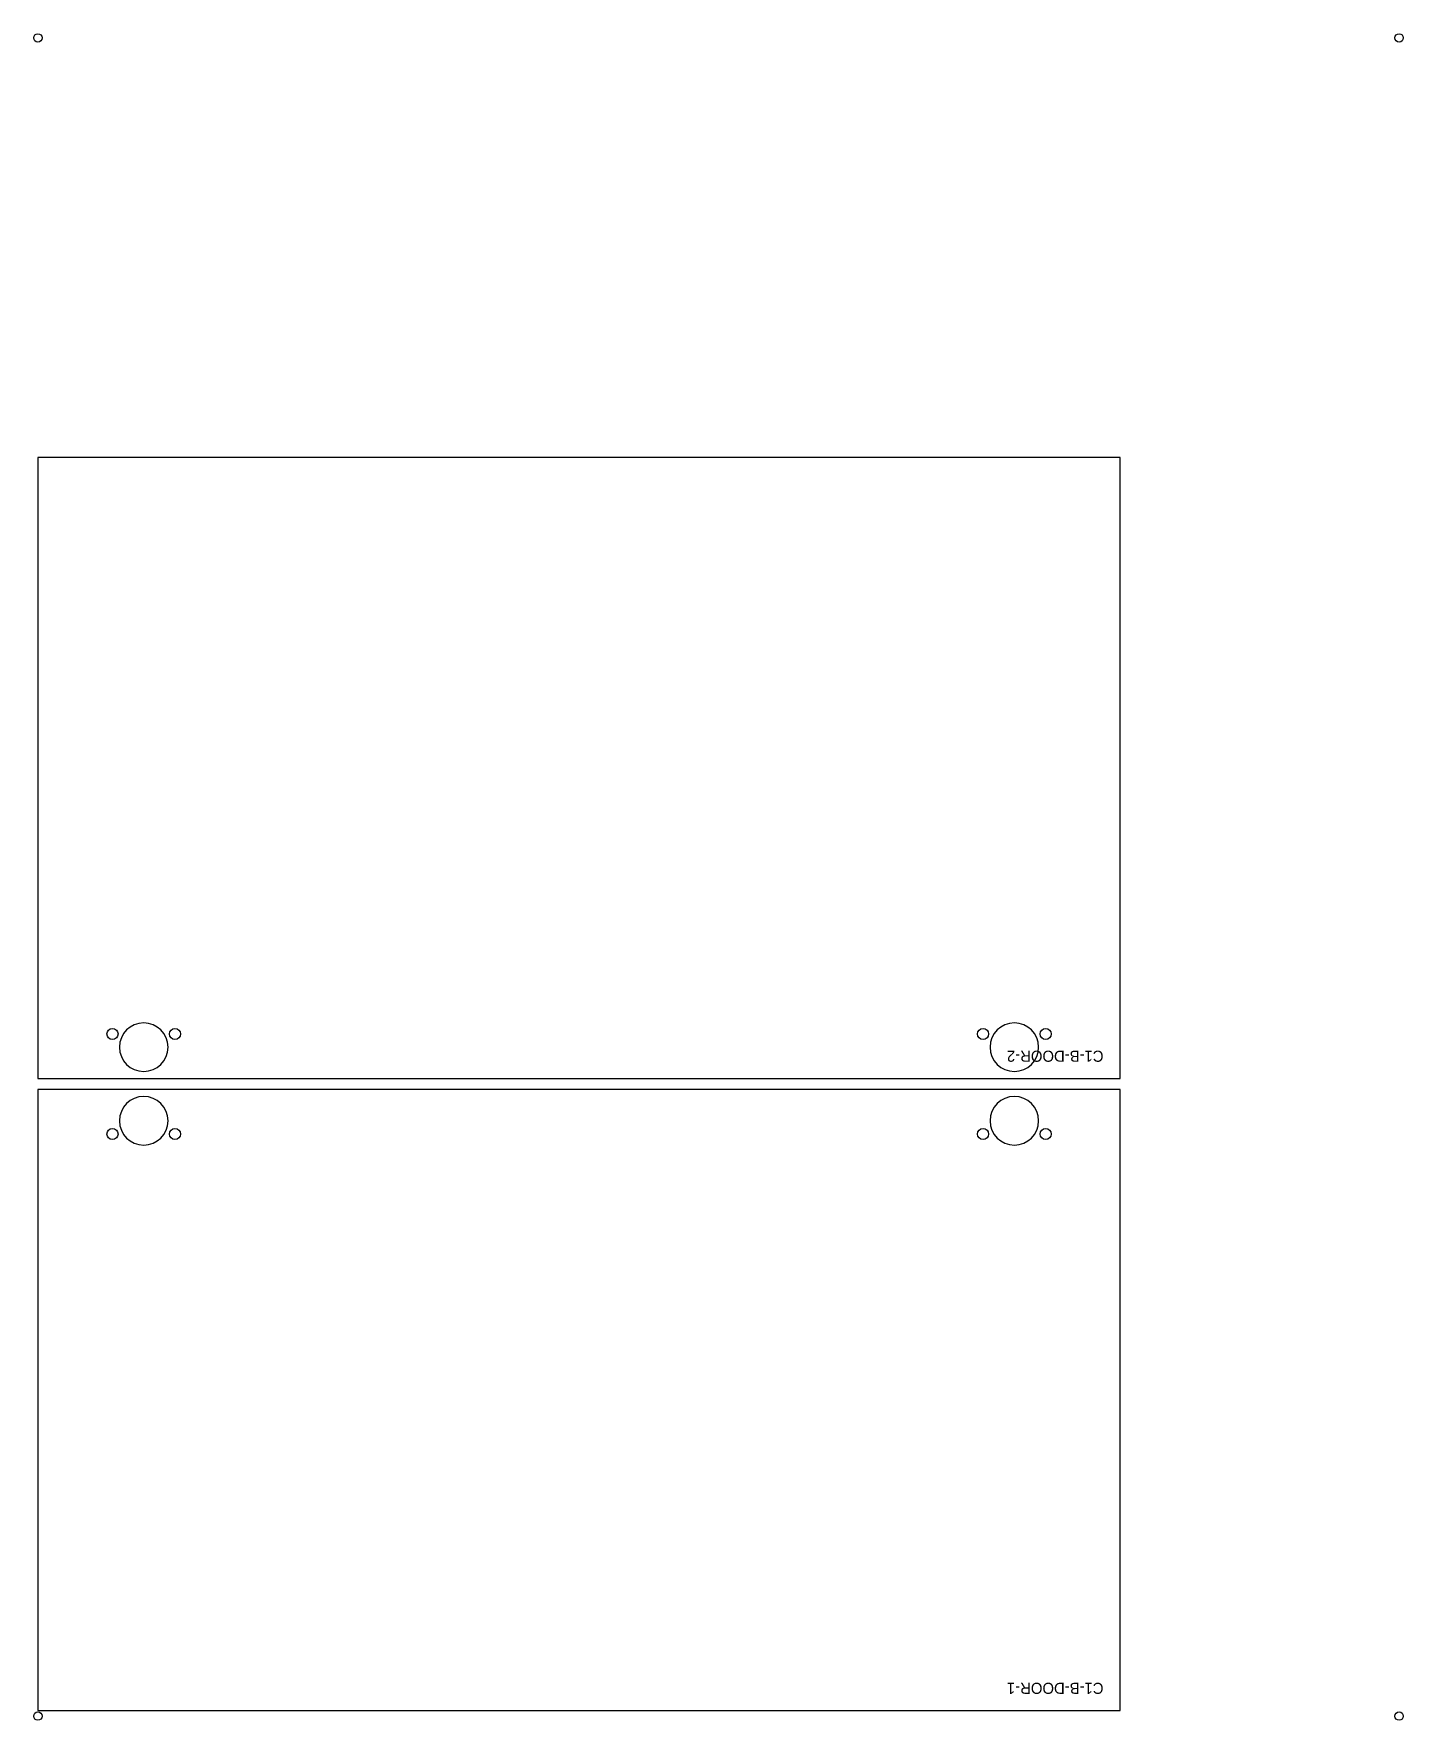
# Model space of a CAD drawing. Header units: millimetres. Extents: x -3 to 983, y 3 to 1217.
import ezdxf

# ---------------------------------------------------------------- set-up
doc = ezdxf.new("R2010")
doc.units = ezdxf.units.MM
for name, color, linetype in [('DRILL_8_D12', 5, 'CONTINUOUS'), ('LABEL', 8, 'CONTINUOUS'), ('OUTLINE', 7, 'CONTINUOUS'), ('POCKET_D13', 3, 'CONTINUOUS'), ('TILE_REG', 6, 'CONTINUOUS')]:
    doc.layers.add(name, color=color, linetype=linetype)

msp = doc.modelspace()

# ---------------------------------------------------------------- linework, layer by layer
at = {"layer": 'DRILL_8_D12'}
for centre in [(53.7, 497), (98.7, 497), (680.5, 497), (725.5, 497), (53.7, 425), (98.7, 425), (680.5, 425), (725.5, 425)]:
    msp.add_circle(centre, 4, dxfattribs=at)
at = {"layer": 'OUTLINE'}
for points in [[(779.2, 465), (779.2, 912), (0, 912), (0, 465)], [(779.2, 10), (779.2, 457), (0, 457), (0, 10)]]:
    msp.add_lwpolyline(points, close=True, dxfattribs=at)
at = {"layer": 'POCKET_D13'}
for points in [[(76.2, 470, 1), (76.2, 505, 1)], [(703, 470, 1), (703, 505, 1)], [(76.2, 417, 1), (76.2, 452, 1)], [(703, 417, 1), (703, 452, 1)]]:
    msp.add_lwpolyline(points, format="xyb", close=True, dxfattribs=at)
at = {"layer": 'TILE_REG'}
for centre in [(0, 1214), (980, 1214), (0, 6), (980, 6)]:
    msp.add_circle(centre, 3, dxfattribs=at)

# ---------------------------------------------------------------- texts
at = {"layer": 'LABEL'}
for s, p in [('C1-B-DOOR-2', (767.2, 485)), ('C1-B-DOOR-1', (767.2, 30))]:
    msp.add_text(s, height=8, rotation=180, dxfattribs=at).set_placement(p)

doc.saveas('drawing.dxf')
